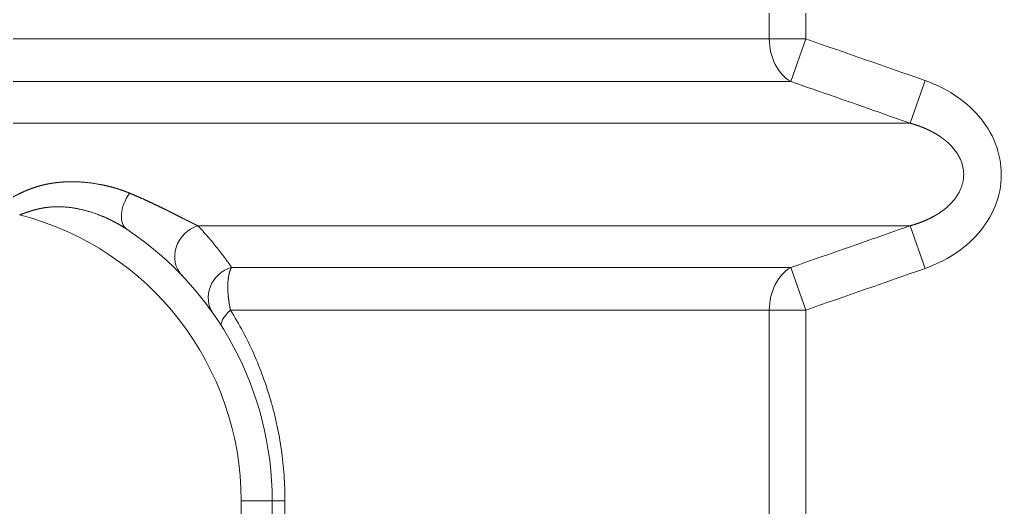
# Model space of a CAD drawing. Header units: millimetres. Extents: x 4664 to 8864, y -38 to 2932.
# Drawn here: x 7904.46 to 7931.96, y 1835.4 to 1849.06 of the extents above; entities that cross this region are included whole.
import ezdxf

# ---------------------------------------------------------------- set-up
doc = ezdxf.new("R2010")
doc.units = ezdxf.units.MM

msp = doc.modelspace()

# ---------------------------------------------------------------- linework, layer by layer
at = {"lineweight": 5}
for p, q in [((7925.458, 1848.517), (7925.458, 1859.573)), ((7926.477, 1859.573), (7926.477, 1848.517)), ((7872.896, 1848.517), (7926.477, 1848.517)), ((7926.065, 1847.323), (7926.477, 1848.517)), ((7874.09, 1847.323), (7926.065, 1847.323)), ((7929.4, 1846.158), (7929.821, 1847.352)), ((7873.117, 1846.158), (7929.4, 1846.158)), ((7909.452, 1843.285), (7929.4, 1843.285)), ((7929.4, 1843.285), (7929.821, 1842.09)), ((7926.065, 1842.119), (7910.394, 1842.119)), ((7926.065, 1842.119), (7926.477, 1840.925)), ((7910.362, 1840.925), (7926.477, 1840.925)), ((7925.458, 1829.869), (7925.458, 1840.925)), ((7926.477, 1840.925), (7926.477, 1829.869)), ((7911.889, 1835.58), (7910.663, 1835.58)), ((7910.663, 1835.58), (7910.663, 1835.214)), ((7911.533, 1835.214), (7911.533, 1835.58)), ((7911.889, 1835.214), (7911.889, 1835.58))]:
    msp.add_line(p, q, dxfattribs=at)
for radius, end in [(8.271, 75.5415), (9.141, 56.3104)]:
    msp.add_arc((7902.392, 1835.58), radius, 0, end, dxfattribs=at)
at = {"lineweight": 5, "extrusion": (0, 0, -1)}
for centre, major_axis, ratio, start_param, end_param in [((7926.477, 1848.517), (0, 1.306), 0.780444, 3.557424, 4.712389), ((7907.945, 1843.91), (0.483, 0.724), 0.577181, 3.141593, 4.726892), ((7909.639, 1842.488), (0.63, 0.601), 0.921263, 3.141593, 5.208198), ((7910.593, 1841.323), (0.713, 0.499), 0.935093, 3.141593, 5.057279), ((7926.477, 1840.925), (0, 1.306), 0.780444, 4.712389, 5.867354), ((7910.858, 1840.925), (0.736, 0.465), 0.347154, 3.141593, 4.209667)]:
    msp.add_ellipse(centre, major_axis=major_axis, ratio=ratio, start_param=start_param, end_param=end_param, dxfattribs=at)
at = {"lineweight": 5}
for points in [[(7929.821, 1847.352), (7928.708, 1847.744), (7927.593, 1848.133), (7926.477, 1848.517)], [(7926.477, 1840.925), (7927.593, 1841.309), (7928.708, 1841.698), (7929.821, 1842.09)]]:
    msp.add_open_spline(points, degree=3, dxfattribs=at)
for points, knots in [([(7926.065, 1847.323), (7926.888, 1847.038), (7927.71, 1846.752), (7928.821, 1846.362), (7929.111, 1846.26), (7929.4, 1846.158)], [0, 0, 0, 0, 0.739335, 0.739335, 1, 1, 1, 1]), ([(7929.821, 1842.09), (7930.107, 1842.19), (7930.376, 1842.32), (7930.88, 1842.646), (7931.114, 1842.844), (7931.508, 1843.296), (7931.672, 1843.557), (7931.895, 1844.11), (7931.956, 1844.414), (7931.958, 1845.013), (7931.899, 1845.316), (7931.678, 1845.875), (7931.515, 1846.136), (7931.12, 1846.592), (7930.887, 1846.79), (7930.382, 1847.119), (7930.107, 1847.251), (7929.821, 1847.352)], [0, 0, 0, 0, 0.125, 0.125, 0.25, 0.25, 0.375, 0.375, 0.5, 0.5, 0.625, 0.625, 0.75, 0.75, 0.875, 0.875, 1, 1, 1, 1]), ([(7929.4, 1846.158), (7929.403, 1846.157), (7929.409, 1846.155), (7929.417, 1846.153), (7929.426, 1846.15), (7929.435, 1846.148), (7929.443, 1846.146), (7929.452, 1846.143), (7929.46, 1846.141), (7929.468, 1846.138), (7929.477, 1846.136), (7929.485, 1846.133), (7929.494, 1846.131), (7929.502, 1846.128), (7929.51, 1846.126), (7929.519, 1846.123), (7929.527, 1846.121), (7929.535, 1846.118), (7929.543, 1846.115), (7929.551, 1846.113), (7929.56, 1846.11), (7929.568, 1846.107), (7929.576, 1846.105), (7929.584, 1846.102), (7929.592, 1846.099), (7929.6, 1846.097), (7929.608, 1846.094), (7929.616, 1846.091), (7929.624, 1846.088), (7929.632, 1846.086), (7929.64, 1846.083), (7929.648, 1846.08), (7929.656, 1846.077), (7929.663, 1846.074), (7929.671, 1846.072), (7929.679, 1846.069), (7929.687, 1846.066), (7929.694, 1846.063), (7929.702, 1846.06), (7929.71, 1846.057), (7929.717, 1846.054), (7929.725, 1846.051), (7929.733, 1846.048), (7929.74, 1846.045), (7929.748, 1846.042), (7929.755, 1846.039), (7929.763, 1846.036), (7929.77, 1846.033), (7929.778, 1846.03), (7929.785, 1846.027), (7929.793, 1846.024), (7929.8, 1846.021), (7929.807, 1846.018), (7929.815, 1846.015), (7929.822, 1846.012), (7929.829, 1846.009), (7929.836, 1846.005), (7929.844, 1846.002), (7929.851, 1845.999), (7929.858, 1845.996), (7929.865, 1845.993), (7929.872, 1845.99), (7929.879, 1845.986), (7929.886, 1845.983), (7929.893, 1845.98), (7929.9, 1845.977), (7929.907, 1845.973), (7929.914, 1845.97), (7929.921, 1845.967), (7929.928, 1845.964), (7929.935, 1845.96), (7929.942, 1845.957), (7929.948, 1845.954), (7929.955, 1845.95), (7929.962, 1845.947), (7929.969, 1845.944), (7929.975, 1845.94), (7929.982, 1845.937), (7929.989, 1845.933), (7929.995, 1845.93), (7930.002, 1845.927), (7930.009, 1845.923), (7930.015, 1845.92), (7930.022, 1845.916), (7930.028, 1845.913), (7930.035, 1845.909), (7930.041, 1845.906), (7930.048, 1845.902), (7930.054, 1845.899), (7930.06, 1845.895), (7930.067, 1845.892), (7930.073, 1845.888), (7930.079, 1845.885), (7930.085, 1845.881), (7930.092, 1845.878), (7930.098, 1845.874), (7930.104, 1845.871), (7930.11, 1845.867), (7930.116, 1845.864), (7930.122, 1845.86), (7930.129, 1845.856), (7930.135, 1845.853), (7930.141, 1845.849), (7930.147, 1845.845), (7930.153, 1845.842), (7930.159, 1845.838), (7930.164, 1845.835), (7930.17, 1845.831), (7930.176, 1845.827), (7930.182, 1845.824), (7930.188, 1845.82), (7930.194, 1845.816), (7930.199, 1845.813), (7930.205, 1845.809), (7930.211, 1845.805), (7930.216, 1845.801), (7930.222, 1845.798), (7930.228, 1845.794), (7930.233, 1845.79), (7930.239, 1845.786), (7930.244, 1845.783), (7930.25, 1845.779), (7930.255, 1845.775), (7930.261, 1845.771), (7930.266, 1845.768), (7930.272, 1845.764), (7930.277, 1845.76), (7930.283, 1845.756), (7930.288, 1845.752), (7930.293, 1845.749), (7930.298, 1845.745), (7930.304, 1845.741), (7930.309, 1845.737), (7930.314, 1845.733), (7930.319, 1845.729), (7930.324, 1845.726), (7930.33, 1845.722), (7930.335, 1845.718), (7930.34, 1845.714), (7930.345, 1845.71), (7930.35, 1845.706), (7930.355, 1845.702), (7930.36, 1845.699), (7930.365, 1845.695), (7930.37, 1845.691), (7930.374, 1845.687), (7930.379, 1845.683), (7930.416, 1845.653), (7930.482, 1845.596), (7930.571, 1845.506), (7930.649, 1845.414), (7930.717, 1845.319), (7930.774, 1845.222), (7930.821, 1845.124), (7930.858, 1845.024), (7930.884, 1844.923), (7930.899, 1844.822), (7930.905, 1844.724), (7930.9, 1844.629), (7930.887, 1844.537), (7930.865, 1844.445), (7930.835, 1844.354), (7930.796, 1844.264), (7930.748, 1844.175), (7930.692, 1844.087), (7930.627, 1844.001), (7930.553, 1843.918), (7930.472, 1843.837), (7930.409, 1843.783), (7930.372, 1843.753), (7930.363, 1843.746), (7930.353, 1843.738), (7930.343, 1843.731), (7930.334, 1843.723), (7930.324, 1843.716), (7930.314, 1843.708), (7930.303, 1843.701), (7930.293, 1843.694), (7930.283, 1843.686), (7930.273, 1843.679), (7930.262, 1843.671), (7930.251, 1843.664), (7930.241, 1843.657), (7930.23, 1843.65), (7930.219, 1843.642), (7930.208, 1843.635), (7930.197, 1843.628), (7930.186, 1843.621), (7930.174, 1843.614), (7930.163, 1843.607), (7930.151, 1843.6), (7930.14, 1843.592), (7930.128, 1843.585), (7930.116, 1843.579), (7930.104, 1843.572), (7930.092, 1843.565), (7930.08, 1843.558), (7930.068, 1843.551), (7930.056, 1843.544), (7930.043, 1843.537), (7930.031, 1843.531), (7930.018, 1843.524), (7930.006, 1843.517), (7929.993, 1843.511), (7929.98, 1843.504), (7929.967, 1843.498), (7929.954, 1843.491), (7929.941, 1843.485), (7929.927, 1843.478), (7929.914, 1843.472), (7929.9, 1843.465), (7929.887, 1843.459), (7929.873, 1843.453), (7929.859, 1843.447), (7929.845, 1843.441), (7929.831, 1843.434), (7929.817, 1843.428), (7929.803, 1843.422), (7929.789, 1843.416), (7929.774, 1843.411), (7929.76, 1843.405), (7929.745, 1843.399), (7929.731, 1843.393), (7929.716, 1843.387), (7929.701, 1843.382), (7929.686, 1843.376), (7929.671, 1843.37), (7929.656, 1843.365), (7929.641, 1843.359), (7929.625, 1843.354), (7929.61, 1843.349), (7929.594, 1843.343), (7929.579, 1843.338), (7929.563, 1843.333), (7929.547, 1843.328), (7929.531, 1843.323), (7929.515, 1843.318), (7929.499, 1843.313), (7929.483, 1843.308), (7929.466, 1843.303), (7929.45, 1843.298), (7929.434, 1843.294), (7929.417, 1843.289), (7929.406, 1843.286), (7929.4, 1843.285)], [0, 0, 0, 0, 0.002039, 0.004073, 0.006102, 0.008127, 0.010147, 0.012163, 0.014174, 0.016181, 0.018183, 0.020181, 0.022174, 0.024162, 0.026146, 0.028125, 0.0301, 0.03207, 0.034036, 0.035997, 0.037953, 0.039905, 0.041852, 0.043795, 0.045733, 0.047667, 0.049596, 0.051521, 0.053441, 0.055357, 0.057268, 0.059174, 0.061076, 0.062974, 0.064867, 0.066755, 0.068639, 0.070518, 0.072393, 0.074263, 0.076129, 0.07799, 0.079847, 0.081699, 0.083547, 0.08539, 0.087229, 0.089063, 0.090893, 0.092718, 0.094539, 0.096355, 0.098167, 0.099974, 0.101777, 0.103575, 0.105369, 0.107158, 0.108943, 0.110723, 0.112499, 0.11427, 0.116037, 0.1178, 0.119558, 0.121311, 0.12306, 0.124805, 0.126545, 0.128281, 0.130012, 0.131739, 0.133461, 0.135179, 0.136892, 0.138601, 0.140306, 0.142006, 0.143702, 0.145393, 0.14708, 0.148763, 0.150441, 0.152114, 0.153784, 0.155449, 0.157109, 0.158765, 0.160417, 0.162064, 0.163707, 0.165345, 0.16698, 0.168609, 0.170235, 0.171856, 0.173472, 0.175085, 0.176693, 0.178296, 0.179895, 0.18149, 0.183081, 0.184667, 0.186249, 0.187826, 0.189399, 0.190968, 0.192533, 0.194093, 0.195649, 0.197201, 0.198748, 0.200291, 0.20183, 0.203364, 0.204894, 0.20642, 0.207942, 0.209459, 0.210972, 0.212481, 0.213985, 0.215485, 0.216982, 0.218473, 0.219961, 0.221444, 0.222923, 0.224398, 0.225869, 0.227335, 0.228797, 0.230255, 0.231709, 0.233159, 0.234604, 0.236045, 0.237482, 0.238915, 0.240344, 0.241769, 0.243189, 0.244605, 0.246018, 0.247426, 0.248829, 0.250229, 0.279528, 0.307612, 0.334557, 0.360447, 0.385382, 0.40947, 0.432836, 0.455616, 0.477954, 0.500009, 0.520088, 0.540394, 0.561045, 0.582154, 0.603826, 0.626159, 0.64924, 0.673149, 0.697957, 0.723726, 0.750512, 0.753234, 0.755971, 0.758723, 0.761492, 0.764276, 0.767076, 0.769891, 0.772722, 0.77557, 0.778433, 0.781312, 0.784207, 0.787118, 0.790045, 0.792989, 0.795948, 0.798924, 0.801915, 0.804923, 0.807948, 0.810988, 0.814045, 0.817118, 0.820208, 0.823313, 0.826436, 0.829575, 0.83273, 0.835902, 0.83909, 0.842295, 0.845516, 0.848754, 0.852009, 0.85528, 0.858568, 0.861873, 0.865195, 0.868533, 0.871888, 0.875259, 0.878648, 0.882053, 0.885475, 0.888914, 0.89237, 0.895843, 0.899333, 0.902839, 0.906363, 0.909903, 0.913461, 0.917035, 0.920627, 0.924235, 0.927861, 0.931504, 0.935163, 0.93884, 0.942534, 0.946245, 0.949973, 0.953718, 0.95748, 0.96126, 0.965056, 0.96887, 0.972701, 0.976549, 0.980415, 0.984297, 0.988197, 0.992114, 0.996048, 1, 1, 1, 1]), ([(7907.534, 1844.199), (7907.532, 1844.2), (7907.527, 1844.203), (7907.519, 1844.206), (7907.511, 1844.209), (7907.504, 1844.212), (7907.496, 1844.215), (7907.488, 1844.218), (7907.481, 1844.221), (7907.473, 1844.224), (7907.465, 1844.227), (7907.457, 1844.231), (7907.449, 1844.234), (7907.442, 1844.237), (7907.434, 1844.24), (7907.426, 1844.243), (7907.418, 1844.246), (7907.41, 1844.249), (7907.402, 1844.251), (7907.394, 1844.254), (7907.386, 1844.257), (7907.378, 1844.26), (7907.37, 1844.263), (7907.362, 1844.266), (7907.354, 1844.269), (7907.346, 1844.272), (7907.338, 1844.275), (7907.33, 1844.277), (7907.322, 1844.28), (7907.314, 1844.283), (7907.306, 1844.286), (7907.298, 1844.289), (7907.289, 1844.291), (7907.281, 1844.294), (7907.273, 1844.297), (7907.265, 1844.3), (7907.257, 1844.302), (7907.248, 1844.305), (7907.24, 1844.308), (7907.232, 1844.31), (7907.223, 1844.313), (7907.215, 1844.316), (7907.207, 1844.318), (7907.198, 1844.321), (7907.19, 1844.323), (7907.182, 1844.326), (7907.173, 1844.329), (7907.165, 1844.331), (7907.157, 1844.334), (7907.148, 1844.336), (7907.14, 1844.339), (7907.131, 1844.341), (7907.123, 1844.344), (7907.114, 1844.346), (7907.106, 1844.349), (7907.097, 1844.351), (7907.089, 1844.353), (7907.08, 1844.356), (7907.071, 1844.358), (7907.063, 1844.36), (7907.054, 1844.363), (7907.046, 1844.365), (7907.037, 1844.367), (7907.028, 1844.37), (7907.02, 1844.372), (7907.011, 1844.374), (7907.002, 1844.377), (7906.993, 1844.379), (7906.985, 1844.381), (7906.976, 1844.383), (7906.967, 1844.385), (7906.958, 1844.388), (7906.95, 1844.39), (7906.941, 1844.392), (7906.932, 1844.394), (7906.923, 1844.396), (7906.914, 1844.398), (7906.905, 1844.4), (7906.896, 1844.403), (7906.888, 1844.405), (7906.879, 1844.407), (7906.87, 1844.409), (7906.861, 1844.411), (7906.852, 1844.413), (7906.843, 1844.415), (7906.834, 1844.417), (7906.825, 1844.419), (7906.816, 1844.421), (7906.807, 1844.422), (7906.798, 1844.424), (7906.789, 1844.426), (7906.78, 1844.428), (7906.77, 1844.43), (7906.761, 1844.432), (7906.752, 1844.434), (7906.743, 1844.435), (7906.734, 1844.437), (7906.691, 1844.445), (7906.615, 1844.459), (7906.505, 1844.476), (7906.396, 1844.491), (7906.287, 1844.502), (7906.179, 1844.51), (7906.072, 1844.516), (7905.964, 1844.519), (7905.888, 1844.518), (7905.843, 1844.518), (7905.827, 1844.517), (7905.812, 1844.517), (7905.797, 1844.516), (7905.782, 1844.516), (7905.767, 1844.515), (7905.752, 1844.515), (7905.737, 1844.514), (7905.722, 1844.513), (7905.707, 1844.513), (7905.692, 1844.512), (7905.677, 1844.511), (7905.662, 1844.51), (7905.648, 1844.509), (7905.633, 1844.508), (7905.618, 1844.506), (7905.603, 1844.505), (7905.589, 1844.504), (7905.574, 1844.503), (7905.56, 1844.501), (7905.545, 1844.5), (7905.53, 1844.498), (7905.516, 1844.497), (7905.502, 1844.495), (7905.487, 1844.493), (7905.473, 1844.492), (7905.458, 1844.49), (7905.444, 1844.488), (7905.43, 1844.486), (7905.415, 1844.484), (7905.401, 1844.482), (7905.387, 1844.48), (7905.373, 1844.478), (7905.359, 1844.475), (7905.345, 1844.473), (7905.331, 1844.471), (7905.317, 1844.468), (7905.303, 1844.466), (7905.289, 1844.464), (7905.275, 1844.461), (7905.261, 1844.458), (7905.247, 1844.456), (7905.233, 1844.453), (7905.219, 1844.45), (7905.205, 1844.447), (7905.192, 1844.444), (7905.178, 1844.441), (7905.164, 1844.438), (7905.151, 1844.435), (7905.137, 1844.432), (7905.123, 1844.429), (7905.11, 1844.426), (7905.096, 1844.422), (7905.083, 1844.419), (7905.069, 1844.415), (7905.056, 1844.412), (7905.043, 1844.408), (7905.029, 1844.405), (7905.016, 1844.401), (7905.002, 1844.397), (7904.989, 1844.394), (7904.976, 1844.39), (7904.963, 1844.386), (7904.949, 1844.382), (7904.936, 1844.378), (7904.923, 1844.374), (7904.91, 1844.37), (7904.897, 1844.365), (7904.884, 1844.361), (7904.871, 1844.357), (7904.858, 1844.353), (7904.845, 1844.348), (7904.832, 1844.344), (7904.819, 1844.339), (7904.806, 1844.335), (7904.793, 1844.33), (7904.78, 1844.325), (7904.767, 1844.321), (7904.755, 1844.316), (7904.742, 1844.311), (7904.729, 1844.306), (7904.716, 1844.301), (7904.704, 1844.296), (7904.691, 1844.291), (7904.678, 1844.286), (7904.666, 1844.281), (7904.653, 1844.276), (7904.64, 1844.27), (7904.628, 1844.265), (7904.615, 1844.26), (7904.603, 1844.254), (7904.59, 1844.249), (7904.578, 1844.243), (7904.565, 1844.238), (7904.553, 1844.232), (7904.54, 1844.227), (7904.528, 1844.221), (7904.516, 1844.215), (7904.503, 1844.209), (7904.491, 1844.203), (7904.479, 1844.197), (7904.466, 1844.192), (7904.454, 1844.186), (7904.442, 1844.179), (7904.43, 1844.173), (7904.417, 1844.167), (7904.405, 1844.161), (7904.393, 1844.155), (7904.381, 1844.149), (7904.369, 1844.142), (7904.357, 1844.136), (7904.344, 1844.129), (7904.332, 1844.123), (7904.32, 1844.116), (7904.308, 1844.11), (7904.296, 1844.103), (7904.284, 1844.097), (7904.272, 1844.09), (7904.26, 1844.083), (7904.248, 1844.076), (7904.236, 1844.07), (7904.224, 1844.063), (7904.212, 1844.056), (7904.2, 1844.049), (7904.188, 1844.042), (7904.176, 1844.035), (7904.165, 1844.028), (7904.153, 1844.021), (7904.141, 1844.014), (7904.129, 1844.007), (7904.117, 1844), (7904.109, 1843.995), (7904.105, 1843.992)], [0, 0, 0, 0, 0.002507, 0.005016, 0.007526, 0.010038, 0.012552, 0.015067, 0.017584, 0.020103, 0.022624, 0.025146, 0.027671, 0.030197, 0.032725, 0.035254, 0.037786, 0.040319, 0.042854, 0.045391, 0.047929, 0.05047, 0.053013, 0.055557, 0.058103, 0.060651, 0.063201, 0.065753, 0.068307, 0.070863, 0.07342, 0.07598, 0.078542, 0.081105, 0.083671, 0.086238, 0.088808, 0.091379, 0.093953, 0.096528, 0.099106, 0.101685, 0.104267, 0.10685, 0.109436, 0.112024, 0.114614, 0.117205, 0.119799, 0.122396, 0.124994, 0.127594, 0.130197, 0.132801, 0.135408, 0.138017, 0.140628, 0.143241, 0.145856, 0.148474, 0.151094, 0.153716, 0.15634, 0.158966, 0.161595, 0.164226, 0.166859, 0.169494, 0.172131, 0.174771, 0.177413, 0.180058, 0.182705, 0.185354, 0.188005, 0.190658, 0.193314, 0.195973, 0.198633, 0.201296, 0.203961, 0.206629, 0.209299, 0.211972, 0.214646, 0.217323, 0.220003, 0.222685, 0.225369, 0.228056, 0.230746, 0.233437, 0.236131, 0.238828, 0.241527, 0.244229, 0.246933, 0.249639, 0.282019, 0.314044, 0.34573, 0.377091, 0.408141, 0.438899, 0.469379, 0.499599, 0.503922, 0.508233, 0.512533, 0.516822, 0.521101, 0.525368, 0.529625, 0.533871, 0.538107, 0.542332, 0.546546, 0.55075, 0.554944, 0.559127, 0.5633, 0.567463, 0.571615, 0.575758, 0.57989, 0.584013, 0.588125, 0.592228, 0.596321, 0.600404, 0.604477, 0.608541, 0.612595, 0.61664, 0.620675, 0.624701, 0.628718, 0.632725, 0.636723, 0.640712, 0.644692, 0.648663, 0.652626, 0.656579, 0.660524, 0.664459, 0.668387, 0.672305, 0.676216, 0.680117, 0.684011, 0.687896, 0.691773, 0.695642, 0.699503, 0.703356, 0.707201, 0.711038, 0.714867, 0.718689, 0.722503, 0.726309, 0.730108, 0.7339, 0.737684, 0.741461, 0.745231, 0.748994, 0.75275, 0.7565, 0.760242, 0.763977, 0.767706, 0.771428, 0.775144, 0.778854, 0.782557, 0.786253, 0.789944, 0.793628, 0.797307, 0.80098, 0.804646, 0.808307, 0.811963, 0.815613, 0.819257, 0.822896, 0.82653, 0.830158, 0.833781, 0.8374, 0.841013, 0.844622, 0.848225, 0.851824, 0.855419, 0.859009, 0.862594, 0.866175, 0.869752, 0.873325, 0.876894, 0.880459, 0.88402, 0.887577, 0.891131, 0.894681, 0.898227, 0.90177, 0.90531, 0.908847, 0.912381, 0.915911, 0.919439, 0.922964, 0.926486, 0.930006, 0.933523, 0.937037, 0.94055, 0.94406, 0.947568, 0.951074, 0.954578, 0.95808, 0.96158, 0.965079, 0.968577, 0.972073, 0.975567, 0.97906, 0.982553, 0.986044, 0.989534, 0.993023, 0.996512, 1, 1, 1, 1]), ([(7909.452, 1843.285), (7909.45, 1843.285), (7909.447, 1843.287), (7909.442, 1843.289), (7909.437, 1843.291), (7909.432, 1843.293), (7909.428, 1843.296), (7909.423, 1843.298), (7909.418, 1843.3), (7909.413, 1843.303), (7909.408, 1843.305), (7909.403, 1843.307), (7909.398, 1843.31), (7909.393, 1843.312), (7909.388, 1843.315), (7909.383, 1843.317), (7909.378, 1843.32), (7909.373, 1843.322), (7909.368, 1843.325), (7909.363, 1843.327), (7909.357, 1843.33), (7909.352, 1843.332), (7909.347, 1843.335), (7909.342, 1843.337), (7909.336, 1843.34), (7909.331, 1843.342), (7909.326, 1843.345), (7909.32, 1843.348), (7909.315, 1843.35), (7909.31, 1843.353), (7909.304, 1843.356), (7909.299, 1843.358), (7909.293, 1843.361), (7909.288, 1843.364), (7909.282, 1843.367), (7909.277, 1843.369), (7909.271, 1843.372), (7909.266, 1843.375), (7909.26, 1843.378), (7909.254, 1843.38), (7909.249, 1843.383), (7909.243, 1843.386), (7909.237, 1843.389), (7909.231, 1843.392), (7909.226, 1843.395), (7909.22, 1843.398), (7909.214, 1843.401), (7909.208, 1843.404), (7909.202, 1843.407), (7909.196, 1843.409), (7909.19, 1843.412), (7909.184, 1843.415), (7909.178, 1843.418), (7909.172, 1843.422), (7909.166, 1843.425), (7909.16, 1843.428), (7909.154, 1843.431), (7909.148, 1843.434), (7909.142, 1843.437), (7909.136, 1843.44), (7909.13, 1843.443), (7909.123, 1843.446), (7909.117, 1843.449), (7909.111, 1843.453), (7909.105, 1843.456), (7909.098, 1843.459), (7909.092, 1843.462), (7909.085, 1843.465), (7909.079, 1843.469), (7909.073, 1843.472), (7909.066, 1843.475), (7909.06, 1843.479), (7909.053, 1843.482), (7909.047, 1843.485), (7909.04, 1843.489), (7909.033, 1843.492), (7909.027, 1843.495), (7909.02, 1843.499), (7909.014, 1843.502), (7909.007, 1843.505), (7909, 1843.509), (7908.993, 1843.512), (7908.987, 1843.516), (7908.98, 1843.519), (7908.973, 1843.523), (7908.966, 1843.526), (7908.959, 1843.53), (7908.952, 1843.533), (7908.945, 1843.537), (7908.938, 1843.54), (7908.931, 1843.544), (7908.924, 1843.547), (7908.917, 1843.551), (7908.91, 1843.554), (7908.903, 1843.558), (7908.896, 1843.562), (7908.889, 1843.565), (7908.882, 1843.569), (7908.874, 1843.573), (7908.867, 1843.576), (7908.86, 1843.58), (7908.853, 1843.584), (7908.845, 1843.587), (7908.838, 1843.591), (7908.831, 1843.595), (7908.823, 1843.598), (7908.816, 1843.602), (7908.808, 1843.606), (7908.801, 1843.61), (7908.793, 1843.613), (7908.786, 1843.617), (7908.778, 1843.621), (7908.771, 1843.625), (7908.763, 1843.629), (7908.755, 1843.633), (7908.748, 1843.636), (7908.74, 1843.64), (7908.732, 1843.644), (7908.725, 1843.648), (7908.717, 1843.652), (7908.709, 1843.656), (7908.701, 1843.66), (7908.693, 1843.664), (7908.685, 1843.668), (7908.677, 1843.672), (7908.67, 1843.676), (7908.662, 1843.68), (7908.654, 1843.684), (7908.646, 1843.688), (7908.637, 1843.692), (7908.629, 1843.696), (7908.621, 1843.7), (7908.613, 1843.704), (7908.602, 1843.709), (7908.589, 1843.716), (7908.572, 1843.724), (7908.556, 1843.732), (7908.54, 1843.74), (7908.523, 1843.748), (7908.506, 1843.757), (7908.49, 1843.765), (7908.473, 1843.773), (7908.456, 1843.781), (7908.439, 1843.789), (7908.422, 1843.798), (7908.405, 1843.806), (7908.388, 1843.814), (7908.37, 1843.823), (7908.353, 1843.831), (7908.336, 1843.839), (7908.318, 1843.848), (7908.3, 1843.856), (7908.283, 1843.865), (7908.265, 1843.873), (7908.247, 1843.882), (7908.229, 1843.89), (7908.211, 1843.899), (7908.193, 1843.907), (7908.175, 1843.916), (7908.157, 1843.924), (7908.139, 1843.933), (7908.12, 1843.941), (7908.102, 1843.95), (7908.083, 1843.958), (7908.065, 1843.967), (7908.046, 1843.975), (7908.027, 1843.984), (7908.009, 1843.993), (7907.99, 1844.001), (7907.971, 1844.01), (7907.952, 1844.018), (7907.933, 1844.027), (7907.913, 1844.036), (7907.894, 1844.044), (7907.875, 1844.053), (7907.855, 1844.061), (7907.836, 1844.07), (7907.816, 1844.079), (7907.797, 1844.087), (7907.777, 1844.096), (7907.757, 1844.105), (7907.737, 1844.113), (7907.717, 1844.122), (7907.697, 1844.13), (7907.677, 1844.139), (7907.657, 1844.148), (7907.637, 1844.156), (7907.616, 1844.165), (7907.596, 1844.174), (7907.576, 1844.182), (7907.555, 1844.191), (7907.541, 1844.197), (7907.534, 1844.199)], [0, 0, 0, 0, 0.003387, 0.006779, 0.010177, 0.013582, 0.016992, 0.020408, 0.02383, 0.027258, 0.030693, 0.034133, 0.037579, 0.04103, 0.044488, 0.047952, 0.051422, 0.054898, 0.05838, 0.061868, 0.065362, 0.068862, 0.072368, 0.07588, 0.079398, 0.082922, 0.086452, 0.089988, 0.09353, 0.097078, 0.100633, 0.104193, 0.10776, 0.111332, 0.114911, 0.118495, 0.122086, 0.125683, 0.129286, 0.132895, 0.13651, 0.140131, 0.143759, 0.147392, 0.151032, 0.154678, 0.15833, 0.161988, 0.165652, 0.169322, 0.172999, 0.176681, 0.18037, 0.184065, 0.187766, 0.191473, 0.195187, 0.198907, 0.202632, 0.206365, 0.210103, 0.213847, 0.217598, 0.221355, 0.225118, 0.228887, 0.232663, 0.236444, 0.240232, 0.244026, 0.247827, 0.251633, 0.255446, 0.259265, 0.263091, 0.266922, 0.27076, 0.274605, 0.278455, 0.282312, 0.286175, 0.290044, 0.293919, 0.297801, 0.301689, 0.305584, 0.309484, 0.313391, 0.317305, 0.321224, 0.32515, 0.329082, 0.333021, 0.336966, 0.340917, 0.344874, 0.348838, 0.352808, 0.356785, 0.360768, 0.364757, 0.368752, 0.372754, 0.376762, 0.380777, 0.384798, 0.388825, 0.392859, 0.396899, 0.400945, 0.404998, 0.409057, 0.413123, 0.417195, 0.421273, 0.425358, 0.429449, 0.433546, 0.43765, 0.44176, 0.445877, 0.45, 0.454129, 0.458265, 0.462408, 0.466556, 0.470712, 0.474873, 0.479041, 0.483216, 0.487396, 0.491584, 0.495777, 0.499978, 0.508303, 0.516638, 0.524984, 0.533339, 0.541705, 0.550081, 0.558467, 0.566863, 0.575269, 0.583686, 0.592113, 0.60055, 0.608997, 0.617455, 0.625923, 0.634401, 0.64289, 0.651389, 0.659898, 0.668418, 0.676948, 0.685488, 0.694039, 0.7026, 0.711172, 0.719754, 0.728347, 0.73695, 0.745564, 0.754189, 0.762823, 0.771469, 0.780125, 0.788791, 0.797468, 0.806156, 0.814855, 0.823564, 0.832283, 0.841014, 0.849755, 0.858506, 0.867269, 0.876042, 0.884826, 0.893621, 0.902426, 0.911242, 0.920069, 0.928907, 0.937756, 0.946615, 0.955485, 0.964367, 0.973259, 0.982162, 0.991075, 1, 1, 1, 1]), ([(7904.457, 1843.588), (7904.459, 1843.589), (7904.463, 1843.591), (7904.47, 1843.593), (7904.476, 1843.596), (7904.482, 1843.598), (7904.488, 1843.601), (7904.495, 1843.603), (7904.501, 1843.606), (7904.507, 1843.608), (7904.514, 1843.61), (7904.52, 1843.613), (7904.526, 1843.615), (7904.532, 1843.618), (7904.538, 1843.62), (7904.545, 1843.622), (7904.551, 1843.624), (7904.557, 1843.627), (7904.563, 1843.629), (7904.569, 1843.631), (7904.575, 1843.634), (7904.582, 1843.636), (7904.588, 1843.638), (7904.594, 1843.64), (7904.6, 1843.642), (7904.606, 1843.645), (7904.612, 1843.647), (7904.618, 1843.649), (7904.624, 1843.651), (7904.63, 1843.653), (7904.636, 1843.655), (7904.642, 1843.657), (7904.648, 1843.659), (7904.654, 1843.661), (7904.66, 1843.663), (7904.666, 1843.665), (7904.672, 1843.667), (7904.678, 1843.669), (7904.684, 1843.671), (7904.69, 1843.673), (7904.695, 1843.675), (7904.701, 1843.677), (7904.707, 1843.679), (7904.713, 1843.681), (7904.719, 1843.683), (7904.725, 1843.685), (7904.73, 1843.687), (7904.736, 1843.688), (7904.742, 1843.69), (7904.748, 1843.692), (7904.753, 1843.694), (7904.759, 1843.696), (7904.765, 1843.697), (7904.771, 1843.699), (7904.776, 1843.701), (7904.782, 1843.703), (7904.788, 1843.704), (7904.793, 1843.706), (7904.799, 1843.708), (7904.805, 1843.709), (7904.81, 1843.711), (7904.816, 1843.713), (7904.821, 1843.714), (7904.827, 1843.716), (7904.832, 1843.717), (7904.838, 1843.719), (7904.844, 1843.721), (7904.849, 1843.722), (7904.855, 1843.724), (7904.86, 1843.725), (7904.865, 1843.727), (7904.871, 1843.728), (7904.876, 1843.73), (7904.882, 1843.731), (7904.887, 1843.733), (7904.893, 1843.734), (7904.898, 1843.735), (7904.903, 1843.737), (7904.909, 1843.738), (7904.914, 1843.74), (7904.919, 1843.741), (7904.925, 1843.742), (7904.93, 1843.744), (7904.935, 1843.745), (7904.94, 1843.746), (7904.946, 1843.747), (7904.951, 1843.749), (7904.956, 1843.75), (7904.961, 1843.751), (7904.967, 1843.752), (7904.972, 1843.754), (7904.977, 1843.755), (7904.982, 1843.756), (7904.987, 1843.757), (7904.992, 1843.758), (7904.997, 1843.76), (7905.002, 1843.761), (7905.008, 1843.762), (7905.013, 1843.763), (7905.018, 1843.764), (7905.023, 1843.765), (7905.028, 1843.766), (7905.033, 1843.767), (7905.038, 1843.768), (7905.043, 1843.769), (7905.048, 1843.77), (7905.052, 1843.771), (7905.057, 1843.772), (7905.062, 1843.773), (7905.067, 1843.774), (7905.072, 1843.775), (7905.077, 1843.776), (7905.082, 1843.777), (7905.087, 1843.778), (7905.091, 1843.779), (7905.096, 1843.78), (7905.101, 1843.781), (7905.106, 1843.781), (7905.11, 1843.782), (7905.115, 1843.783), (7905.12, 1843.784), (7905.125, 1843.785), (7905.129, 1843.786), (7905.134, 1843.786), (7905.139, 1843.787), (7905.143, 1843.788), (7905.148, 1843.789), (7905.153, 1843.789), (7905.157, 1843.79), (7905.162, 1843.791), (7905.166, 1843.792), (7905.171, 1843.792), (7905.175, 1843.793), (7905.18, 1843.794), (7905.184, 1843.794), (7905.189, 1843.795), (7905.193, 1843.795), (7905.198, 1843.796), (7905.202, 1843.797), (7905.207, 1843.797), (7905.211, 1843.798), (7905.215, 1843.798), (7905.22, 1843.799), (7905.224, 1843.8), (7905.228, 1843.8), (7905.233, 1843.801), (7905.237, 1843.801), (7905.252, 1843.803), (7905.277, 1843.806), (7905.314, 1843.809), (7905.351, 1843.812), (7905.388, 1843.815), (7905.425, 1843.816), (7905.463, 1843.818), (7905.501, 1843.818), (7905.54, 1843.818), (7905.579, 1843.818), (7905.618, 1843.817), (7905.658, 1843.815), (7905.698, 1843.813), (7905.738, 1843.81), (7905.779, 1843.807), (7905.82, 1843.803), (7905.861, 1843.798), (7905.903, 1843.793), (7905.945, 1843.786), (7905.987, 1843.78), (7906.028, 1843.773), (7906.067, 1843.765), (7906.107, 1843.758), (7906.148, 1843.749), (7906.191, 1843.739), (7906.236, 1843.728), (7906.282, 1843.716), (7906.331, 1843.703), (7906.381, 1843.689), (7906.433, 1843.673), (7906.487, 1843.656), (7906.542, 1843.638), (7906.599, 1843.618), (7906.658, 1843.597), (7906.718, 1843.573), (7906.769, 1843.553), (7906.808, 1843.537), (7906.837, 1843.524), (7906.864, 1843.512), (7906.892, 1843.5), (7906.918, 1843.488), (7906.944, 1843.476), (7906.97, 1843.464), (7906.995, 1843.452), (7907.019, 1843.44), (7907.043, 1843.428), (7907.066, 1843.417), (7907.089, 1843.405), (7907.111, 1843.394), (7907.132, 1843.382), (7907.153, 1843.371), (7907.174, 1843.36), (7907.194, 1843.349), (7907.213, 1843.338), (7907.232, 1843.328), (7907.25, 1843.317), (7907.268, 1843.307), (7907.285, 1843.297), (7907.302, 1843.287), (7907.318, 1843.277), (7907.334, 1843.268), (7907.349, 1843.259), (7907.363, 1843.25), (7907.377, 1843.241), (7907.391, 1843.232), (7907.404, 1843.224), (7907.417, 1843.216), (7907.429, 1843.208), (7907.441, 1843.2), (7907.452, 1843.193), (7907.459, 1843.188), (7907.463, 1843.186)], [0, 0, 0, 0, 0.002068, 0.004131, 0.00619, 0.008244, 0.010293, 0.012338, 0.014378, 0.016413, 0.018443, 0.020469, 0.02249, 0.024507, 0.026518, 0.028525, 0.030527, 0.032525, 0.034517, 0.036505, 0.038488, 0.040467, 0.04244, 0.044409, 0.046373, 0.048333, 0.050287, 0.052237, 0.054182, 0.056122, 0.058058, 0.059989, 0.061914, 0.063835, 0.065752, 0.067663, 0.06957, 0.071472, 0.073369, 0.075261, 0.077148, 0.079031, 0.080908, 0.082781, 0.084649, 0.086512, 0.08837, 0.090224, 0.092072, 0.093916, 0.095755, 0.097589, 0.099418, 0.101242, 0.103061, 0.104876, 0.106685, 0.10849, 0.110289, 0.112084, 0.113874, 0.115659, 0.117439, 0.119214, 0.120985, 0.12275, 0.12451, 0.126266, 0.128016, 0.129762, 0.131503, 0.133238, 0.134969, 0.136695, 0.138416, 0.140131, 0.141842, 0.143548, 0.145249, 0.146945, 0.148636, 0.150322, 0.152003, 0.15368, 0.155351, 0.157017, 0.158678, 0.160334, 0.161985, 0.163631, 0.165272, 0.166908, 0.168539, 0.170166, 0.171787, 0.173403, 0.175014, 0.17662, 0.17822, 0.179816, 0.181407, 0.182993, 0.184574, 0.18615, 0.18772, 0.189286, 0.190846, 0.192402, 0.193952, 0.195498, 0.197038, 0.198573, 0.200104, 0.201629, 0.203149, 0.204664, 0.206174, 0.207679, 0.209178, 0.210673, 0.212163, 0.213647, 0.215127, 0.216601, 0.21807, 0.219534, 0.220993, 0.222447, 0.223896, 0.22534, 0.226778, 0.228212, 0.22964, 0.231063, 0.232481, 0.233894, 0.235302, 0.236705, 0.238103, 0.239495, 0.240883, 0.242265, 0.243642, 0.245014, 0.246381, 0.247743, 0.249099, 0.250451, 0.261776, 0.273222, 0.284789, 0.296478, 0.30829, 0.320225, 0.332284, 0.344467, 0.356776, 0.36921, 0.38177, 0.394458, 0.407272, 0.420214, 0.433284, 0.446483, 0.45981, 0.473267, 0.486853, 0.500568, 0.512653, 0.525385, 0.538767, 0.5528, 0.567485, 0.582824, 0.598818, 0.615469, 0.632777, 0.650745, 0.669372, 0.688659, 0.708608, 0.729219, 0.750493, 0.760562, 0.77046, 0.780187, 0.789742, 0.799126, 0.808338, 0.817377, 0.826244, 0.834939, 0.843461, 0.85181, 0.859986, 0.867988, 0.875817, 0.883473, 0.890954, 0.898262, 0.905396, 0.912356, 0.919142, 0.925754, 0.932192, 0.938455, 0.944543, 0.950458, 0.956198, 0.961763, 0.967154, 0.97237, 0.977412, 0.982279, 0.986971, 0.991489, 0.995832, 1, 1, 1, 1]), ([(7910.394, 1842.119), (7910.392, 1842.123), (7910.386, 1842.131), (7910.379, 1842.142), (7910.371, 1842.154), (7910.363, 1842.165), (7910.355, 1842.176), (7910.347, 1842.187), (7910.34, 1842.198), (7910.332, 1842.209), (7910.324, 1842.22), (7910.317, 1842.23), (7910.309, 1842.241), (7910.302, 1842.251), (7910.294, 1842.262), (7910.287, 1842.272), (7910.28, 1842.282), (7910.272, 1842.292), (7910.265, 1842.302), (7910.258, 1842.312), (7910.251, 1842.322), (7910.244, 1842.331), (7910.237, 1842.341), (7910.23, 1842.35), (7910.223, 1842.36), (7910.216, 1842.369), (7910.21, 1842.378), (7910.203, 1842.387), (7910.196, 1842.396), (7910.19, 1842.405), (7910.166, 1842.437), (7910.126, 1842.49), (7910.068, 1842.565), (7910.012, 1842.637), (7909.969, 1842.691), (7909.938, 1842.729), (7909.92, 1842.751), (7909.902, 1842.773), (7909.883, 1842.796), (7909.865, 1842.818), (7909.847, 1842.839), (7909.829, 1842.861), (7909.811, 1842.883), (7909.792, 1842.904), (7909.774, 1842.925), (7909.756, 1842.946), (7909.738, 1842.967), (7909.72, 1842.988), (7909.702, 1843.009), (7909.684, 1843.03), (7909.666, 1843.05), (7909.648, 1843.07), (7909.63, 1843.09), (7909.612, 1843.11), (7909.594, 1843.13), (7909.576, 1843.15), (7909.558, 1843.17), (7909.54, 1843.189), (7909.522, 1843.209), (7909.505, 1843.228), (7909.487, 1843.247), (7909.469, 1843.266), (7909.457, 1843.278), (7909.452, 1843.285)], [0, 0, 0, 0, 0.009764, 0.019446, 0.029047, 0.038567, 0.048006, 0.057363, 0.066639, 0.075833, 0.084946, 0.093978, 0.102927, 0.111796, 0.120582, 0.129287, 0.13791, 0.146451, 0.154911, 0.163288, 0.171584, 0.179798, 0.18793, 0.19598, 0.203948, 0.211834, 0.219638, 0.227359, 0.234999, 0.242556, 0.250031, 0.315962, 0.379605, 0.440952, 0.499997, 0.519308, 0.538513, 0.557611, 0.576601, 0.595485, 0.614261, 0.63293, 0.651491, 0.669945, 0.688291, 0.70653, 0.72466, 0.742683, 0.760598, 0.778404, 0.796102, 0.813692, 0.831173, 0.848546, 0.86581, 0.882965, 0.900012, 0.916949, 0.933778, 0.950497, 0.967108, 0.983608, 1, 1, 1, 1]), ([(7929.4, 1843.285), (7928.579, 1842.995), (7927.758, 1842.707), (7926.645, 1842.32), (7926.355, 1842.22), (7926.065, 1842.119)], [0, 0, 0, 0, 0.739335, 0.739335, 1, 1, 1, 1]), ([(7910.362, 1840.925), (7910.361, 1840.926), (7910.361, 1840.93), (7910.36, 1840.935), (7910.359, 1840.94), (7910.358, 1840.945), (7910.357, 1840.95), (7910.355, 1840.955), (7910.354, 1840.96), (7910.353, 1840.965), (7910.352, 1840.97), (7910.351, 1840.976), (7910.35, 1840.981), (7910.349, 1840.986), (7910.348, 1840.991), (7910.347, 1840.997), (7910.346, 1841.002), (7910.345, 1841.007), (7910.344, 1841.013), (7910.343, 1841.018), (7910.342, 1841.023), (7910.341, 1841.029), (7910.34, 1841.034), (7910.339, 1841.04), (7910.338, 1841.045), (7910.337, 1841.051), (7910.336, 1841.056), (7910.335, 1841.062), (7910.335, 1841.067), (7910.334, 1841.073), (7910.333, 1841.079), (7910.332, 1841.084), (7910.331, 1841.09), (7910.33, 1841.095), (7910.329, 1841.101), (7910.328, 1841.107), (7910.327, 1841.113), (7910.326, 1841.118), (7910.325, 1841.124), (7910.324, 1841.13), (7910.323, 1841.136), (7910.323, 1841.141), (7910.322, 1841.147), (7910.321, 1841.153), (7910.32, 1841.159), (7910.319, 1841.165), (7910.318, 1841.171), (7910.317, 1841.177), (7910.317, 1841.183), (7910.316, 1841.189), (7910.315, 1841.195), (7910.314, 1841.201), (7910.313, 1841.207), (7910.313, 1841.213), (7910.312, 1841.219), (7910.311, 1841.225), (7910.31, 1841.231), (7910.31, 1841.237), (7910.309, 1841.243), (7910.308, 1841.249), (7910.307, 1841.255), (7910.307, 1841.261), (7910.306, 1841.268), (7910.305, 1841.274), (7910.305, 1841.28), (7910.304, 1841.286), (7910.303, 1841.292), (7910.303, 1841.299), (7910.302, 1841.305), (7910.302, 1841.311), (7910.301, 1841.317), (7910.3, 1841.324), (7910.3, 1841.33), (7910.299, 1841.336), (7910.299, 1841.343), (7910.298, 1841.349), (7910.298, 1841.355), (7910.297, 1841.362), (7910.297, 1841.368), (7910.296, 1841.374), (7910.296, 1841.381), (7910.295, 1841.387), (7910.295, 1841.394), (7910.294, 1841.4), (7910.294, 1841.406), (7910.293, 1841.413), (7910.293, 1841.419), (7910.293, 1841.426), (7910.292, 1841.432), (7910.292, 1841.439), (7910.292, 1841.445), (7910.291, 1841.452), (7910.291, 1841.458), (7910.291, 1841.465), (7910.29, 1841.471), (7910.29, 1841.477), (7910.29, 1841.484), (7910.29, 1841.49), (7910.289, 1841.497), (7910.289, 1841.503), (7910.289, 1841.51), (7910.289, 1841.517), (7910.289, 1841.523), (7910.289, 1841.53), (7910.288, 1841.536), (7910.288, 1841.543), (7910.288, 1841.549), (7910.288, 1841.556), (7910.288, 1841.562), (7910.288, 1841.569), (7910.288, 1841.575), (7910.288, 1841.582), (7910.288, 1841.588), (7910.288, 1841.595), (7910.288, 1841.601), (7910.288, 1841.608), (7910.288, 1841.614), (7910.289, 1841.621), (7910.289, 1841.627), (7910.289, 1841.634), (7910.289, 1841.647), (7910.29, 1841.666), (7910.291, 1841.691), (7910.293, 1841.715), (7910.294, 1841.739), (7910.296, 1841.761), (7910.299, 1841.782), (7910.301, 1841.803), (7910.304, 1841.823), (7910.307, 1841.842), (7910.31, 1841.86), (7910.313, 1841.877), (7910.316, 1841.893), (7910.319, 1841.909), (7910.322, 1841.924), (7910.326, 1841.938), (7910.329, 1841.952), (7910.332, 1841.965), (7910.336, 1841.977), (7910.339, 1841.988), (7910.342, 1841.999), (7910.346, 1842.01), (7910.349, 1842.02), (7910.352, 1842.029), (7910.356, 1842.038), (7910.359, 1842.046), (7910.362, 1842.053), (7910.365, 1842.061), (7910.368, 1842.068), (7910.371, 1842.074), (7910.373, 1842.08), (7910.376, 1842.085), (7910.379, 1842.09), (7910.381, 1842.095), (7910.383, 1842.1), (7910.385, 1842.104), (7910.387, 1842.107), (7910.389, 1842.111), (7910.391, 1842.114), (7910.393, 1842.117), (7910.394, 1842.118), (7910.394, 1842.119)], [0, 0, 0, 0, 0.003244, 0.006503, 0.009779, 0.013071, 0.016378, 0.019702, 0.023042, 0.026398, 0.02977, 0.033158, 0.036562, 0.039983, 0.043419, 0.046872, 0.05034, 0.053825, 0.057326, 0.060843, 0.064376, 0.067925, 0.07149, 0.075071, 0.078669, 0.082282, 0.085912, 0.089558, 0.09322, 0.096898, 0.100593, 0.104303, 0.10803, 0.111772, 0.115531, 0.119306, 0.123098, 0.126905, 0.130729, 0.134568, 0.138424, 0.142296, 0.146185, 0.150089, 0.15401, 0.157947, 0.1619, 0.165869, 0.169854, 0.173856, 0.177874, 0.181908, 0.185958, 0.190024, 0.194107, 0.198206, 0.202321, 0.206452, 0.2106, 0.214764, 0.218944, 0.22314, 0.227352, 0.231581, 0.235826, 0.240087, 0.244364, 0.248658, 0.252968, 0.257294, 0.261636, 0.265995, 0.27037, 0.274761, 0.279168, 0.283592, 0.288032, 0.292488, 0.296961, 0.301449, 0.305954, 0.310475, 0.315013, 0.319567, 0.324137, 0.328723, 0.333326, 0.337945, 0.34258, 0.347232, 0.351899, 0.356584, 0.361284, 0.366001, 0.370734, 0.375483, 0.380248, 0.38503, 0.389829, 0.394643, 0.399474, 0.404321, 0.409185, 0.414064, 0.41896, 0.423873, 0.428802, 0.433747, 0.438708, 0.443686, 0.44868, 0.45369, 0.458717, 0.46376, 0.468819, 0.473895, 0.478987, 0.484096, 0.48922, 0.494361, 0.499519, 0.520475, 0.540999, 0.56109, 0.580748, 0.599973, 0.618766, 0.637125, 0.655052, 0.672546, 0.689607, 0.706235, 0.72243, 0.738192, 0.753521, 0.768417, 0.78288, 0.79691, 0.810507, 0.82367, 0.836401, 0.848698, 0.860561, 0.871992, 0.882989, 0.893553, 0.903684, 0.913381, 0.922645, 0.931475, 0.939872, 0.947835, 0.955365, 0.962462, 0.969125, 0.975355, 0.981151, 0.986513, 0.991442, 0.995938, 1, 1, 1, 1]), ([(7911.889, 1835.58), (7911.889, 1835.819), (7911.873, 1836.296), (7911.798, 1837.004), (7911.714, 1837.473), (7911.639, 1837.822), (7911.612, 1837.938), (7911.568, 1838.112), (7911.545, 1838.199), (7911.517, 1838.3), (7911.503, 1838.351), (7911.496, 1838.376), (7911.492, 1838.389), (7911.49, 1838.395), (7911.489, 1838.398), (7911.489, 1838.4), (7911.488, 1838.401), (7911.488, 1838.401), (7911.488, 1838.401), (7911.488, 1838.401), (7911.424, 1838.624), (7911.28, 1839.063), (7911.021, 1839.702), (7910.717, 1840.324), (7910.485, 1840.727), (7910.362, 1840.925)], [0, 0, 0, 0, 0.125, 0.25, 0.375, 0.375, 0.4375, 0.4375, 0.46875, 0.484375, 0.492188, 0.496094, 0.498047, 0.499023, 0.499512, 0.499756, 0.499878, 0.499939, 0.499939, 0.5, 0.5, 0.625, 0.75, 0.875, 1, 1, 1, 1])]:
    msp.add_open_spline(points, degree=3, knots=knots, dxfattribs=at)

doc.saveas('drawing.dxf')
